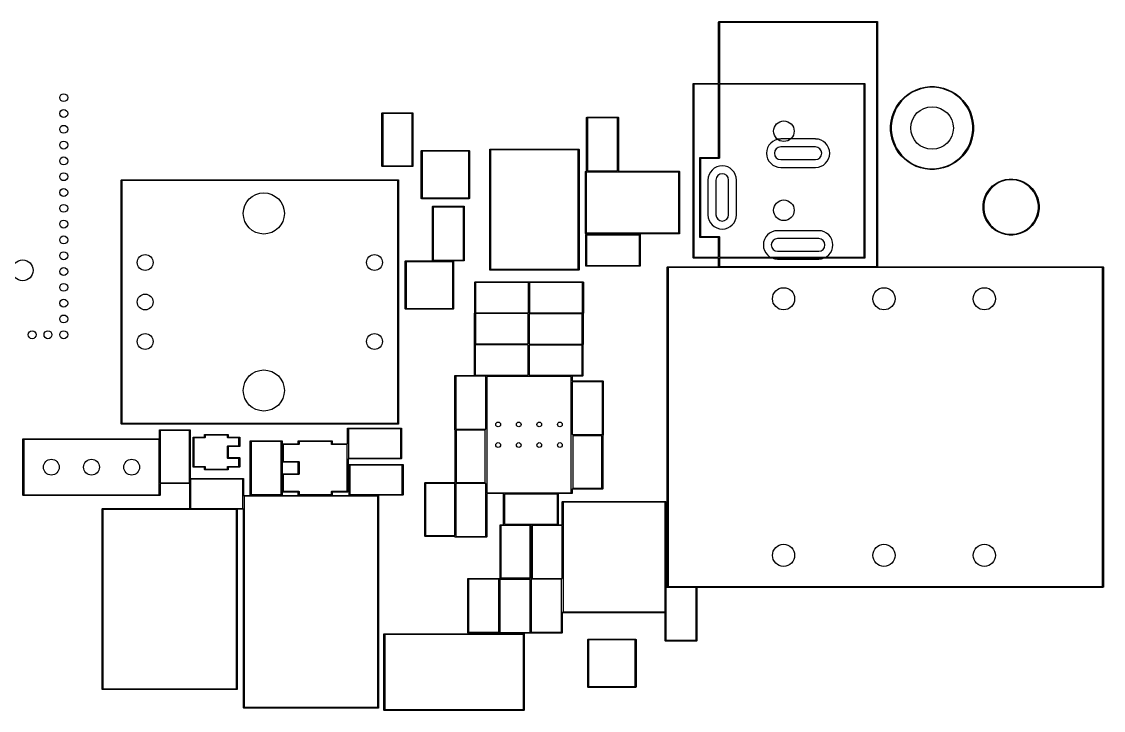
# Model space of a CAD drawing. Header units: inches. Extents: x 0.56 to 7.71, y -5.14 to -0.64.
# Drawn here: x 5.017 to 7.71, y -2.356 to -0.64 of the extents above; entities that cross this region are included whole.
import ezdxf

# ---------------------------------------------------------------- set-up
doc = ezdxf.new("R2010")
doc.units = ezdxf.units.IN
doc.header["$MEASUREMENT"] = 0
doc.layers.add('BLACK', color=250, linetype='CONTINUOUS')

msp = doc.modelspace()

# ---------------------------------------------------------------- linework, layer by layer
at = {"layer": 'BLACK', "linetype": 'CONTINUOUS'}
for p, q in [((6.7524, -0.6413), (6.7525, -0.6409)), ((6.7524, -0.7942), (6.7524, -0.6413)), ((6.7525, -0.6409), (6.7531, -0.6404)), ((6.7531, -0.6404), (6.7534, -0.6403)), ((6.7534, -0.6403), (7.1471, -0.6403)), ((6.7544, -0.6423), (6.7544, -0.7942)), ((7.1461, -0.6423), (6.7544, -0.6423)), ((7.1461, -1.2505), (7.1461, -0.6423)), ((7.1471, -0.6403), (7.1475, -0.6404)), ((7.1475, -0.6404), (7.148, -0.6409)), ((7.148, -0.6409), (7.1481, -0.6413)), ((7.1481, -0.6413), (7.1481, -1.251)), ((6.6891, -0.7948), (6.6897, -0.7943)), ((6.6891, -0.7952), (6.6891, -0.7948)), ((6.6891, -1.2283), (6.6891, -0.7952)), ((6.6897, -0.7943), (6.69, -0.7942)), ((6.69, -0.7942), (6.7524, -0.7942)), ((6.691, -0.7962), (6.691, -1.2273)), ((6.7524, -0.7962), (6.691, -0.7962)), ((6.7524, -0.9789), (6.7524, -0.7962)), ((6.7544, -0.7942), (7.1156, -0.7942)), ((6.7544, -0.7962), (6.7544, -0.9799)), ((7.1147, -0.7962), (6.7544, -0.7962)), ((7.1147, -1.2273), (7.1147, -0.7962)), ((7.1156, -0.7942), (7.116, -0.7943)), ((7.116, -0.7943), (7.1165, -0.7948)), ((7.1165, -0.7948), (7.1166, -0.7952)), ((7.1166, -0.7952), (7.1166, -1.2283)), ((7.2441, -0.8098), (7.2551, -0.806)), ((7.2556, -0.8077), (7.2448, -0.8115)), ((7.2551, -0.806), (7.2664, -0.8034)), ((7.2667, -0.8052), (7.2556, -0.8077)), ((7.2664, -0.8034), (7.2779, -0.8021)), ((7.278, -0.8039), (7.2667, -0.8052)), ((7.2779, -0.8021), (7.2895, -0.8021)), ((7.2894, -0.8039), (7.278, -0.8039)), ((7.3007, -0.8052), (7.2894, -0.8039)), ((7.2895, -0.8021), (7.301, -0.8034)), ((7.3118, -0.8077), (7.3007, -0.8052)), ((7.301, -0.8034), (7.3123, -0.806)), ((7.3225, -0.8115), (7.3118, -0.8077)), ((7.3123, -0.806), (7.3232, -0.8098)), ((7.2066, -0.8364), (7.2148, -0.8282)), ((7.216, -0.8296), (7.208, -0.8376)), ((7.2148, -0.8282), (7.2239, -0.821)), ((7.2249, -0.8225), (7.216, -0.8296)), ((7.2239, -0.821), (7.2337, -0.8148)), ((7.2346, -0.8164), (7.2249, -0.8225)), ((7.2337, -0.8148), (7.2441, -0.8098)), ((7.2448, -0.8115), (7.2346, -0.8164)), ((7.3328, -0.8164), (7.3225, -0.8115)), ((7.3232, -0.8098), (7.3337, -0.8148)), ((7.3424, -0.8225), (7.3328, -0.8164)), ((7.3337, -0.8148), (7.3435, -0.821)), ((7.3513, -0.8296), (7.3424, -0.8225)), ((7.3435, -0.821), (7.3526, -0.8282)), ((7.3594, -0.8376), (7.3513, -0.8296)), ((7.3526, -0.8282), (7.3607, -0.8364)), ((7.1882, -0.8657), (7.1932, -0.8553)), ((7.1948, -0.8562), (7.1899, -0.8664)), ((7.1932, -0.8553), (7.1994, -0.8455)), ((7.2009, -0.8465), (7.1948, -0.8562)), ((7.1994, -0.8455), (7.2066, -0.8364)), ((7.208, -0.8376), (7.2009, -0.8465)), ((7.3665, -0.8465), (7.3594, -0.8376)), ((7.3607, -0.8364), (7.368, -0.8455)), ((7.3726, -0.8562), (7.3665, -0.8465)), ((7.368, -0.8455), (7.3741, -0.8553)), ((7.3775, -0.8664), (7.3726, -0.8562)), ((7.3741, -0.8553), (7.3792, -0.8657)), ((5.9143, -0.8683), (5.9144, -0.8679)), ((5.9143, -1.0005), (5.9143, -0.8683)), ((5.9144, -0.8679), (5.9149, -0.8674)), ((5.9149, -0.8674), (5.9153, -0.8673)), ((5.9153, -0.8673), (5.9901, -0.8673)), ((5.9162, -0.8692), (5.9162, -0.9996)), ((5.9891, -0.8692), (5.9162, -0.8692)), ((5.9891, -0.9996), (5.9891, -0.8692)), ((5.9901, -0.8673), (5.9904, -0.8674)), ((5.9904, -0.8674), (5.991, -0.8679)), ((5.991, -0.8679), (5.991, -0.8683)), ((5.991, -0.8683), (5.991, -1.0005)), ((6.4238, -0.8791), (6.4239, -0.8788)), ((6.4238, -1.013), (6.4238, -0.8791)), ((6.4239, -0.8788), (6.4244, -0.8782)), ((6.4244, -0.8782), (6.4248, -0.8781)), ((6.4248, -0.8781), (6.502, -0.8781)), ((6.4258, -0.8801), (6.4258, -1.012)), ((6.501, -0.8801), (6.4258, -0.8801)), ((6.501, -1.012), (6.501, -0.8801)), ((6.502, -0.8781), (6.5023, -0.8782)), ((6.5023, -0.8782), (6.5029, -0.8788)), ((6.5029, -0.8788), (6.503, -0.8791)), ((6.503, -0.8791), (6.503, -1.013)), ((7.1805, -0.8995), (7.1818, -0.888)), ((7.1818, -0.888), (7.1844, -0.8767)), ((7.1836, -0.8883), (7.1823, -0.8996)), ((7.1861, -0.8772), (7.1836, -0.8883)), ((7.1844, -0.8767), (7.1882, -0.8657)), ((7.1899, -0.8664), (7.1861, -0.8772)), ((7.3813, -0.8772), (7.3775, -0.8664)), ((7.3792, -0.8657), (7.383, -0.8767)), ((7.3838, -0.8883), (7.3813, -0.8772)), ((7.383, -0.8767), (7.3856, -0.888)), ((7.3851, -0.8996), (7.3838, -0.8883)), ((7.3856, -0.888), (7.3869, -0.8995)), ((7.1805, -0.8996), (7.1805, -0.8995)), ((7.1805, -0.9111), (7.1805, -0.8996)), ((7.1818, -0.9226), (7.1805, -0.9111)), ((7.1823, -0.8996), (7.1823, -0.911)), ((7.1823, -0.911), (7.1836, -0.9223)), ((7.3838, -0.9223), (7.3851, -0.911)), ((7.3851, -0.911), (7.3851, -0.8996)), ((7.3869, -0.9111), (7.3856, -0.9226)), ((7.3869, -0.8995), (7.3869, -0.9111)), ((6.9936, -0.9326), (6.907, -0.9326)), ((7.1844, -0.9339), (7.1818, -0.9226)), ((7.1836, -0.9223), (7.1861, -0.9334)), ((7.1882, -0.9448), (7.1844, -0.9339)), ((7.1861, -0.9334), (7.1899, -0.9441)), ((7.3775, -0.9441), (7.3813, -0.9334)), ((7.383, -0.9339), (7.3792, -0.9448)), ((7.3813, -0.9334), (7.3838, -0.9223)), ((7.3856, -0.9226), (7.383, -0.9339)), ((6.012, -0.9622), (6.0121, -0.9618)), ((6.012, -1.0803), (6.012, -0.9622)), ((6.0121, -0.9618), (6.0126, -0.9613)), ((6.0126, -0.9613), (6.013, -0.9612)), ((6.013, -0.9612), (6.1311, -0.9612)), ((6.014, -0.9632), (6.014, -1.0793)), ((6.1301, -0.9632), (6.014, -0.9632)), ((6.1301, -1.0793), (6.1301, -0.9632)), ((6.1311, -0.9612), (6.1315, -0.9613)), ((6.1315, -0.9613), (6.132, -0.9618)), ((6.132, -0.9618), (6.1321, -0.9622)), ((6.1321, -0.9622), (6.1321, -1.0803)), ((6.1825, -0.9591), (6.1826, -0.9587)), ((6.1825, -1.2583), (6.1825, -0.9591)), ((6.1826, -0.9587), (6.1831, -0.9581)), ((6.1831, -0.9581), (6.1835, -0.9581)), ((6.1835, -0.9581), (6.4039, -0.9581)), ((6.1844, -0.96), (6.1844, -1.2573)), ((6.403, -0.96), (6.1844, -0.96)), ((6.403, -1.2573), (6.403, -0.96)), ((6.4039, -0.9581), (6.4043, -0.9581)), ((6.4043, -0.9581), (6.4048, -0.9587)), ((6.4048, -0.9587), (6.4049, -0.9591)), ((6.4049, -0.9591), (6.4049, -1.2583)), ((6.9936, -0.9523), (6.907, -0.9523)), ((7.1932, -0.9553), (7.1882, -0.9448)), ((7.1899, -0.9441), (7.1948, -0.9544)), ((7.1994, -0.9651), (7.1932, -0.9553)), ((7.1948, -0.9544), (7.2009, -0.964)), ((7.2066, -0.9742), (7.1994, -0.9651)), ((7.2009, -0.964), (7.208, -0.973)), ((7.3594, -0.973), (7.3665, -0.964)), ((7.368, -0.9651), (7.3607, -0.9742)), ((7.3665, -0.964), (7.3726, -0.9544)), ((7.3741, -0.9553), (7.368, -0.9651)), ((7.3726, -0.9544), (7.3775, -0.9441)), ((7.3792, -0.9448), (7.3741, -0.9553)), ((6.7052, -0.9799), (6.7053, -0.9795)), ((6.7052, -1.1767), (6.7052, -0.9799)), ((6.7053, -0.9795), (6.7058, -0.979)), ((6.7058, -0.979), (6.7062, -0.9789)), ((6.7062, -0.9789), (6.7524, -0.9789)), ((6.7534, -0.9809), (6.7072, -0.9809)), ((6.7072, -0.9809), (6.7072, -1.1757)), ((6.7538, -0.9808), (6.7534, -0.9809)), ((6.7543, -0.9802), (6.7538, -0.9808)), ((6.7544, -0.9799), (6.7543, -0.9802)), ((6.907, -0.9838), (6.9936, -0.9838)), ((7.2148, -0.9824), (7.2066, -0.9742)), ((7.208, -0.973), (7.216, -0.981)), ((7.2239, -0.9896), (7.2148, -0.9824)), ((7.216, -0.981), (7.2249, -0.9881)), ((7.2337, -0.9957), (7.2239, -0.9896)), ((7.2249, -0.9881), (7.2346, -0.9942)), ((7.2441, -1.0008), (7.2337, -0.9957)), ((7.2346, -0.9942), (7.2448, -0.9991)), ((7.3225, -0.9991), (7.3328, -0.9942)), ((7.3337, -0.9957), (7.3232, -1.0008)), ((7.3328, -0.9942), (7.3424, -0.9881)), ((7.3435, -0.9896), (7.3337, -0.9957)), ((7.3424, -0.9881), (7.3513, -0.981)), ((7.3526, -0.9824), (7.3435, -0.9896)), ((7.3513, -0.981), (7.3594, -0.973)), ((7.3607, -0.9742), (7.3526, -0.9824)), ((5.9144, -1.0009), (5.9143, -1.0005)), ((5.9149, -1.0015), (5.9144, -1.0009)), ((5.9153, -1.0015), (5.9149, -1.0015)), ((5.9901, -1.0015), (5.9153, -1.0015)), ((5.9162, -0.9996), (5.9891, -0.9996)), ((5.9904, -1.0015), (5.9901, -1.0015)), ((5.991, -1.0009), (5.9904, -1.0015)), ((5.991, -1.0005), (5.991, -1.0009)), ((6.4211, -1.0138), (6.4217, -1.0133)), ((6.4211, -1.0142), (6.4211, -1.0138)), ((6.4211, -1.1677), (6.4211, -1.0142)), ((6.4217, -1.0133), (6.422, -1.0132)), ((6.422, -1.0132), (6.4239, -1.0132)), ((6.423, -1.0152), (6.423, -1.1667)), ((6.6533, -1.0152), (6.423, -1.0152)), ((6.4239, -1.0132), (6.4238, -1.013)), ((6.4258, -1.012), (6.501, -1.012)), ((6.503, -1.013), (6.5029, -1.0132)), ((6.5029, -1.0132), (6.6543, -1.0132)), ((6.6533, -1.1667), (6.6533, -1.0152)), ((6.6543, -1.0132), (6.6547, -1.0133)), ((6.6547, -1.0133), (6.6552, -1.0138)), ((6.6552, -1.0138), (6.6553, -1.0142)), ((6.6553, -1.0142), (6.6553, -1.1677)), ((6.907, -1.0035), (6.9936, -1.0035)), ((7.2551, -1.0046), (7.2441, -1.0008)), ((7.2448, -0.9991), (7.2556, -1.0029)), ((7.2664, -1.0072), (7.2551, -1.0046)), ((7.2556, -1.0029), (7.2667, -1.0054)), ((7.2779, -1.0085), (7.2664, -1.0072)), ((7.2667, -1.0054), (7.278, -1.0067)), ((7.2895, -1.0085), (7.2779, -1.0085)), ((7.278, -1.0067), (7.2894, -1.0067)), ((7.2894, -1.0067), (7.3007, -1.0054)), ((7.301, -1.0072), (7.2895, -1.0085)), ((7.3007, -1.0054), (7.3118, -1.0029)), ((7.3123, -1.0046), (7.301, -1.0072)), ((7.3118, -1.0029), (7.3225, -0.9991)), ((7.3232, -1.0008), (7.3123, -1.0046)), ((5.2648, -1.0351), (5.2654, -1.0345)), ((5.2648, -1.0354), (5.2648, -1.0351)), ((5.2648, -1.6417), (5.2648, -1.0354)), ((5.2654, -1.0345), (5.2657, -1.0344)), ((5.2657, -1.0344), (5.9547, -1.0344)), ((5.2667, -1.0364), (5.2667, -1.6407)), ((5.9537, -1.0364), (5.2667, -1.0364)), ((5.9537, -1.6407), (5.9537, -1.0364)), ((5.9547, -1.0344), (5.9551, -1.0345)), ((5.9551, -1.0345), (5.9556, -1.0351)), ((5.9556, -1.0351), (5.9557, -1.0354)), ((5.9557, -1.0354), (5.9557, -1.6417)), ((6.7259, -1.035), (6.7259, -1.1216)), ((6.7456, -1.035), (6.7456, -1.1216)), ((6.7771, -1.1216), (6.7771, -1.035)), ((6.7967, -1.1216), (6.7967, -1.035)), ((7.428, -1.0561), (7.4345, -1.0496)), ((7.4345, -1.0496), (7.4417, -1.044)), ((7.4427, -1.0456), (7.4357, -1.051)), ((7.4417, -1.044), (7.4496, -1.0395)), ((7.4504, -1.0411), (7.4427, -1.0456)), ((7.4496, -1.0395), (7.4581, -1.036)), ((7.4587, -1.0377), (7.4504, -1.0411)), ((7.4581, -1.036), (7.4669, -1.0336)), ((7.4673, -1.0354), (7.4587, -1.0377)), ((7.4669, -1.0336), (7.476, -1.0324)), ((7.4761, -1.0342), (7.4673, -1.0354)), ((7.476, -1.0324), (7.4851, -1.0324)), ((7.485, -1.0342), (7.4761, -1.0342)), ((7.4938, -1.0354), (7.485, -1.0342)), ((7.4851, -1.0324), (7.4942, -1.0336)), ((7.5024, -1.0377), (7.4938, -1.0354)), ((7.4942, -1.0336), (7.503, -1.036)), ((7.5106, -1.0411), (7.5024, -1.0377)), ((7.503, -1.036), (7.5114, -1.0395)), ((7.5183, -1.0456), (7.5106, -1.0411)), ((7.5114, -1.0395), (7.5194, -1.044)), ((7.5254, -1.051), (7.5183, -1.0456)), ((7.5194, -1.044), (7.5266, -1.0496)), ((7.5266, -1.0496), (7.5331, -1.0561)), ((7.4144, -1.0797), (7.4179, -1.0712)), ((7.4195, -1.072), (7.4161, -1.0803)), ((7.4179, -1.0712), (7.4224, -1.0633)), ((7.4239, -1.0643), (7.4195, -1.072)), ((7.4224, -1.0633), (7.428, -1.0561)), ((7.4294, -1.0573), (7.4239, -1.0643)), ((7.4357, -1.051), (7.4294, -1.0573)), ((7.5317, -1.0573), (7.5254, -1.051)), ((7.5371, -1.0643), (7.5317, -1.0573)), ((7.5331, -1.0561), (7.5386, -1.0633)), ((7.5416, -1.072), (7.5371, -1.0643)), ((7.5386, -1.0633), (7.5432, -1.0712)), ((7.545, -1.0803), (7.5416, -1.072)), ((7.5432, -1.0712), (7.5467, -1.0797)), ((6.0121, -1.0807), (6.012, -1.0803)), ((6.0126, -1.0812), (6.0121, -1.0807)), ((6.013, -1.0813), (6.0126, -1.0812)), ((6.1311, -1.0813), (6.013, -1.0813)), ((6.014, -1.0793), (6.1301, -1.0793)), ((6.04, -1.1008), (6.0406, -1.1003)), ((6.04, -1.1012), (6.04, -1.1008)), ((6.04, -1.235), (6.04, -1.1012)), ((6.0406, -1.1003), (6.0409, -1.1002)), ((6.0409, -1.1002), (6.1181, -1.1002)), ((6.0419, -1.1022), (6.0419, -1.2341)), ((6.1171, -1.1022), (6.0419, -1.1022)), ((6.1171, -1.2341), (6.1171, -1.1022)), ((6.1181, -1.1002), (6.1185, -1.1003)), ((6.1185, -1.1003), (6.119, -1.1008)), ((6.119, -1.1008), (6.1191, -1.1012)), ((6.1191, -1.1012), (6.1191, -1.235)), ((6.1315, -1.0812), (6.1311, -1.0813)), ((6.132, -1.0807), (6.1315, -1.0812)), ((6.1321, -1.0803), (6.132, -1.0807)), ((7.4108, -1.0976), (7.412, -1.0885)), ((7.4108, -1.0977), (7.4108, -1.0976)), ((7.4108, -1.1067), (7.4108, -1.0977)), ((7.412, -1.0885), (7.4144, -1.0797)), ((7.4138, -1.0889), (7.4126, -1.0977)), ((7.4126, -1.0977), (7.4126, -1.1066)), ((7.4161, -1.0803), (7.4138, -1.0889)), ((7.5473, -1.0889), (7.545, -1.0803)), ((7.5467, -1.0797), (7.5491, -1.0885)), ((7.5484, -1.0977), (7.5473, -1.0889)), ((7.5484, -1.1066), (7.5484, -1.0977)), ((7.5491, -1.0885), (7.5503, -1.0976)), ((7.5503, -1.0976), (7.5503, -1.1067)), ((7.412, -1.1158), (7.4108, -1.1067)), ((7.4144, -1.1246), (7.412, -1.1158)), ((7.4126, -1.1066), (7.4138, -1.1154)), ((7.4138, -1.1154), (7.4161, -1.124)), ((7.4179, -1.133), (7.4144, -1.1246)), ((7.4161, -1.124), (7.4195, -1.1322)), ((7.5416, -1.1322), (7.545, -1.124)), ((7.5467, -1.1246), (7.5432, -1.133)), ((7.545, -1.124), (7.5473, -1.1154)), ((7.5491, -1.1158), (7.5467, -1.1246)), ((7.5473, -1.1154), (7.5484, -1.1066)), ((7.5503, -1.1067), (7.5491, -1.1158)), ((7.4224, -1.141), (7.4179, -1.133)), ((7.4195, -1.1322), (7.4239, -1.14)), ((7.428, -1.1482), (7.4224, -1.141)), ((7.4239, -1.14), (7.4294, -1.147)), ((7.4345, -1.1547), (7.428, -1.1482)), ((7.4294, -1.147), (7.4357, -1.1533)), ((7.4417, -1.1602), (7.4345, -1.1547)), ((7.4357, -1.1533), (7.4427, -1.1587)), ((7.5183, -1.1587), (7.5254, -1.1533)), ((7.5266, -1.1547), (7.5194, -1.1602)), ((7.5254, -1.1533), (7.5317, -1.147)), ((7.5331, -1.1482), (7.5266, -1.1547)), ((7.5317, -1.147), (7.5371, -1.14)), ((7.5386, -1.141), (7.5331, -1.1482)), ((7.5371, -1.14), (7.5416, -1.1322)), ((7.5432, -1.133), (7.5386, -1.141)), ((6.4211, -1.1681), (6.4211, -1.1677)), ((6.4217, -1.1686), (6.4211, -1.1681)), ((6.4215, -1.1709), (6.4221, -1.1704)), ((6.4215, -1.1713), (6.4215, -1.1709)), ((6.4215, -1.2484), (6.4215, -1.1713)), ((6.422, -1.1687), (6.4217, -1.1686)), ((6.6543, -1.1687), (6.422, -1.1687)), ((6.4221, -1.1704), (6.4224, -1.1703)), ((6.4224, -1.1703), (6.5563, -1.1703)), ((6.423, -1.1667), (6.6533, -1.1667)), ((6.4234, -1.1722), (6.4234, -1.2474)), ((6.5553, -1.1722), (6.4234, -1.1722)), ((6.5553, -1.2474), (6.5553, -1.1722)), ((6.5563, -1.1703), (6.5567, -1.1704)), ((6.5567, -1.1704), (6.5572, -1.1709)), ((6.5572, -1.1709), (6.5573, -1.1713)), ((6.5573, -1.1713), (6.5573, -1.2484)), ((6.6547, -1.1686), (6.6543, -1.1687)), ((6.6552, -1.1681), (6.6547, -1.1686)), ((6.6553, -1.1677), (6.6552, -1.1681)), ((6.7053, -1.1771), (6.7052, -1.1767)), ((6.7058, -1.1776), (6.7053, -1.1771)), ((6.7062, -1.1777), (6.7058, -1.1776)), ((6.7524, -1.1777), (6.7062, -1.1777)), ((6.7072, -1.1757), (6.7534, -1.1757)), ((6.7524, -1.2273), (6.7524, -1.1777)), ((6.7534, -1.1757), (6.7538, -1.1758)), ((6.7538, -1.1758), (6.7543, -1.1763)), ((6.7543, -1.1763), (6.7544, -1.1767)), ((6.7544, -1.1767), (6.7544, -1.2273)), ((7.0015, -1.161), (6.8991, -1.161)), ((7.0015, -1.1807), (6.8991, -1.1807)), ((7.4496, -1.1648), (7.4417, -1.1602)), ((7.4427, -1.1587), (7.4504, -1.1632)), ((7.4581, -1.1683), (7.4496, -1.1648)), ((7.4504, -1.1632), (7.4587, -1.1666)), ((7.4669, -1.1707), (7.4581, -1.1683)), ((7.4587, -1.1666), (7.4673, -1.1689)), ((7.476, -1.1719), (7.4669, -1.1707)), ((7.4673, -1.1689), (7.4761, -1.1701)), ((7.4851, -1.1719), (7.476, -1.1719)), ((7.4761, -1.1701), (7.485, -1.1701)), ((7.485, -1.1701), (7.4938, -1.1689)), ((7.4942, -1.1707), (7.4851, -1.1719)), ((7.4938, -1.1689), (7.5024, -1.1666)), ((7.503, -1.1683), (7.4942, -1.1707)), ((7.5024, -1.1666), (7.5106, -1.1632)), ((7.5114, -1.1648), (7.503, -1.1683)), ((7.5106, -1.1632), (7.5183, -1.1587)), ((7.5194, -1.1602), (7.5114, -1.1648)), ((5.9722, -1.2374), (5.9723, -1.237)), ((5.9722, -1.3555), (5.9722, -1.2374)), ((5.9723, -1.237), (5.9729, -1.2365)), ((5.9729, -1.2365), (5.9732, -1.2364)), ((5.9732, -1.2364), (6.0913, -1.2364)), ((5.9742, -1.2384), (5.9742, -1.3545)), ((6.0904, -1.2384), (5.9742, -1.2384)), ((6.04, -1.2354), (6.04, -1.235)), ((6.0406, -1.2359), (6.04, -1.2354)), ((6.0409, -1.236), (6.0406, -1.2359)), ((6.1181, -1.236), (6.0409, -1.236)), ((6.0419, -1.2341), (6.1171, -1.2341)), ((6.0904, -1.3545), (6.0904, -1.2384)), ((6.0913, -1.2364), (6.0917, -1.2365)), ((6.0917, -1.2365), (6.0922, -1.237)), ((6.0922, -1.237), (6.0923, -1.2374)), ((6.0923, -1.2374), (6.0923, -1.3555)), ((6.1185, -1.2359), (6.1181, -1.236)), ((6.119, -1.2354), (6.1185, -1.2359)), ((6.1191, -1.235), (6.119, -1.2354)), ((6.6891, -1.2287), (6.6891, -1.2283)), ((6.6897, -1.2292), (6.6891, -1.2287)), ((6.69, -1.2293), (6.6897, -1.2292)), ((6.7524, -1.2293), (6.69, -1.2293)), ((6.691, -1.2273), (6.7524, -1.2273)), ((6.7524, -1.251), (6.7524, -1.2293)), ((6.7544, -1.2273), (7.1147, -1.2273)), ((7.1156, -1.2293), (6.7544, -1.2293)), ((6.7544, -1.2293), (6.7544, -1.2505)), ((6.8991, -1.2121), (7.0015, -1.2121)), ((6.8991, -1.2318), (7.0015, -1.2318)), ((7.116, -1.2292), (7.1156, -1.2293)), ((7.1165, -1.2287), (7.116, -1.2292)), ((7.1166, -1.2283), (7.1165, -1.2287)), ((6.1826, -1.2586), (6.1825, -1.2583)), ((6.1831, -1.2592), (6.1826, -1.2586)), ((6.1835, -1.2593), (6.1831, -1.2592)), ((6.4039, -1.2593), (6.1835, -1.2593)), ((6.1844, -1.2573), (6.403, -1.2573)), ((6.4043, -1.2592), (6.4039, -1.2593)), ((6.4048, -1.2586), (6.4043, -1.2592)), ((6.4049, -1.2583), (6.4048, -1.2586)), ((6.4215, -1.2488), (6.4215, -1.2484)), ((6.4221, -1.2493), (6.4215, -1.2488)), ((6.4224, -1.2494), (6.4221, -1.2493)), ((6.5563, -1.2494), (6.4224, -1.2494)), ((6.4234, -1.2474), (6.5553, -1.2474)), ((6.5567, -1.2493), (6.5563, -1.2494)), ((6.5572, -1.2488), (6.5567, -1.2493)), ((6.5573, -1.2484), (6.5572, -1.2488)), ((6.6244, -1.252), (6.6245, -1.2516)), ((6.6244, -2.0474), (6.6244, -1.252)), ((6.6245, -1.2516), (6.625, -1.2511)), ((6.625, -1.2511), (6.6254, -1.251)), ((6.6254, -1.251), (6.7524, -1.251)), ((6.6264, -1.253), (6.6264, -2.0474)), ((7.7083, -1.253), (6.6264, -1.253)), ((6.7544, -1.2505), (7.1461, -1.2505)), ((7.1481, -1.251), (7.7093, -1.251)), ((7.7083, -2.0474), (7.7083, -1.253)), ((7.7093, -1.251), (7.7096, -1.2511)), ((7.7096, -1.2511), (7.7102, -1.2516)), ((7.7102, -1.2516), (7.7102, -1.252)), ((7.7102, -1.252), (7.7102, -2.0484)), ((6.1455, -1.289), (6.1461, -1.2885)), ((6.1455, -1.2894), (6.1455, -1.289)), ((6.1455, -1.3656), (6.1455, -1.2894)), ((6.1461, -1.2885), (6.1465, -1.2884)), ((6.1465, -1.2884), (6.2803, -1.2884)), ((6.1474, -1.2904), (6.1474, -1.3656)), ((6.2793, -1.2904), (6.1474, -1.2904)), ((6.2793, -1.3656), (6.2793, -1.2904)), ((6.2803, -1.2884), (6.2805, -1.2884)), ((6.2805, -1.2884), (6.2807, -1.2884)), ((6.2807, -1.2884), (6.4146, -1.2884)), ((6.2817, -1.2904), (6.2817, -1.3656)), ((6.4136, -1.2904), (6.2817, -1.2904)), ((6.4136, -1.3656), (6.4136, -1.2904)), ((6.4146, -1.2884), (6.4149, -1.2885)), ((6.4149, -1.2885), (6.4155, -1.289)), ((6.4155, -1.289), (6.4156, -1.2894)), ((6.4156, -1.2894), (6.4156, -1.3665)), ((5.9723, -1.3559), (5.9722, -1.3555)), ((5.9729, -1.3564), (5.9723, -1.3559)), ((5.9732, -1.3565), (5.9729, -1.3564)), ((6.0913, -1.3565), (5.9732, -1.3565)), ((5.9742, -1.3545), (6.0904, -1.3545)), ((6.0917, -1.3564), (6.0913, -1.3565)), ((6.0922, -1.3559), (6.0917, -1.3564)), ((6.0923, -1.3555), (6.0922, -1.3559)), ((6.1447, -1.3665), (6.1448, -1.3662)), ((6.1447, -1.4437), (6.1447, -1.3665)), ((6.1448, -1.3662), (6.1453, -1.3656)), ((6.1453, -1.3656), (6.1455, -1.3656)), ((6.1467, -1.3675), (6.1467, -1.4427)), ((6.2785, -1.3675), (6.1467, -1.3675)), ((6.1474, -1.3656), (6.2793, -1.3656)), ((6.2785, -1.4427), (6.2785, -1.3675)), ((6.2809, -1.3683), (6.2809, -1.4435)), ((6.4128, -1.3683), (6.2809, -1.3683)), ((6.2817, -1.3656), (6.4136, -1.3656)), ((6.4128, -1.4435), (6.4128, -1.3683)), ((6.4149, -1.3674), (6.4148, -1.3675)), ((6.4148, -1.3675), (6.4148, -1.4445)), ((6.4155, -1.3669), (6.4149, -1.3674)), ((6.4156, -1.3665), (6.4155, -1.3669)), ((6.1443, -1.4445), (6.1444, -1.4441)), ((6.1443, -1.5215), (6.1443, -1.4445)), ((6.1444, -1.4441), (6.1447, -1.4438)), ((6.1447, -1.4438), (6.1447, -1.4437)), ((6.1463, -1.4455), (6.1463, -1.5207)), ((6.2781, -1.4455), (6.1463, -1.4455)), ((6.1467, -1.4427), (6.2785, -1.4427)), ((6.2781, -1.5207), (6.2781, -1.4455)), ((6.2805, -1.4459), (6.2805, -1.5211)), ((6.4124, -1.4459), (6.2805, -1.4459)), ((6.2809, -1.4435), (6.4128, -1.4435)), ((6.4124, -1.5211), (6.4124, -1.4459)), ((6.4147, -1.4449), (6.4144, -1.4452)), ((6.4144, -1.4452), (6.4144, -1.522)), ((6.4148, -1.4445), (6.4147, -1.4449)), ((6.0959, -1.5221), (6.0965, -1.5215)), ((6.0959, -1.5224), (6.0959, -1.5221)), ((6.0959, -1.6563), (6.0959, -1.5224)), ((6.0965, -1.5215), (6.0969, -1.5215)), ((6.0969, -1.5215), (6.1443, -1.5215)), ((6.0978, -1.5234), (6.0978, -1.6553)), ((6.173, -1.5234), (6.0978, -1.5234)), ((6.1463, -1.5207), (6.2781, -1.5207)), ((6.173, -1.5236), (6.173, -1.5234)), ((6.173, -1.6553), (6.173, -1.5236)), ((6.175, -1.5246), (6.175, -1.7898)), ((6.3856, -1.5246), (6.175, -1.5246)), ((6.2805, -1.5211), (6.4124, -1.5211)), ((6.3856, -1.814), (6.3856, -1.5246)), ((6.4134, -1.523), (6.3873, -1.523)), ((6.3873, -1.523), (6.3875, -1.5232)), ((6.3875, -1.5232), (6.3876, -1.5236)), ((6.3876, -1.5236), (6.3876, -1.5352)), ((6.4138, -1.523), (6.4134, -1.523)), ((6.4143, -1.5224), (6.4138, -1.523)), ((6.4144, -1.522), (6.4143, -1.5224)), ((6.3876, -1.5352), (6.4642, -1.5352)), ((6.388, -1.5372), (6.388, -1.6691)), ((6.4632, -1.5372), (6.388, -1.5372)), ((6.4632, -1.6691), (6.4632, -1.5372)), ((6.4642, -1.5352), (6.4645, -1.5353)), ((6.4645, -1.5353), (6.4651, -1.5358)), ((6.4651, -1.5358), (6.4652, -1.5362)), ((6.4652, -1.5362), (6.4652, -1.6701)), ((5.2648, -1.6421), (5.2648, -1.6417)), ((5.2654, -1.6426), (5.2648, -1.6421)), ((5.2657, -1.6427), (5.2654, -1.6426)), ((5.9547, -1.6427), (5.2657, -1.6427)), ((5.2667, -1.6407), (5.9537, -1.6407)), ((5.9551, -1.6426), (5.9547, -1.6427)), ((5.9556, -1.6421), (5.9551, -1.6426)), ((5.9557, -1.6417), (5.9556, -1.6421)), ((5.36, -1.6579), (5.3601, -1.6575)), ((5.36, -1.6793), (5.36, -1.6579)), ((5.3601, -1.6575), (5.3606, -1.657)), ((5.3606, -1.657), (5.361, -1.6569)), ((5.361, -1.6569), (5.4358, -1.6569)), ((5.362, -1.6589), (5.362, -1.7892)), ((5.4348, -1.6589), (5.362, -1.6589)), ((5.4348, -1.7892), (5.4348, -1.6589)), ((5.4358, -1.6569), (5.4362, -1.657)), ((5.4362, -1.657), (5.4367, -1.6575)), ((5.4367, -1.6575), (5.4368, -1.6579)), ((5.4368, -1.6579), (5.4368, -1.778)), ((5.4722, -1.6693), (5.4723, -1.6689)), ((5.4722, -1.675), (5.4722, -1.6693)), ((5.4723, -1.6689), (5.4729, -1.6684)), ((5.4729, -1.6684), (5.4732, -1.6683)), ((5.4732, -1.6683), (5.5307, -1.6683)), ((5.5307, -1.6683), (5.5311, -1.6684)), ((5.5311, -1.6684), (5.5316, -1.6689)), ((5.5316, -1.6689), (5.5317, -1.6693)), ((5.5317, -1.6693), (5.5317, -1.675)), ((5.8285, -1.6535), (5.8286, -1.6532)), ((5.8285, -1.6919), (5.8285, -1.6535)), ((5.8286, -1.6532), (5.8292, -1.6526)), ((5.8292, -1.6526), (5.8295, -1.6526)), ((5.8295, -1.6526), (5.9618, -1.6526)), ((5.8305, -1.6545), (5.8305, -1.7274)), ((5.9608, -1.6545), (5.8305, -1.6545)), ((5.9608, -1.7274), (5.9608, -1.6545)), ((5.9618, -1.6526), (5.9622, -1.6526)), ((5.9622, -1.6526), (5.9627, -1.6532)), ((5.9627, -1.6532), (5.9628, -1.6535)), ((5.9628, -1.6535), (5.9628, -1.7283)), ((6.0959, -1.6567), (6.0959, -1.6563)), ((6.0965, -1.6572), (6.0959, -1.6567)), ((6.0967, -1.6572), (6.0965, -1.6572)), ((6.0967, -1.7884), (6.0967, -1.6572)), ((6.0978, -1.6553), (6.173, -1.6553)), ((6.0986, -1.6581), (6.0986, -1.7884)), ((6.1715, -1.6581), (6.0986, -1.6581)), ((6.1715, -1.7884), (6.1715, -1.6581)), ((6.388, -1.6691), (6.4632, -1.6691)), ((5.0205, -1.6799), (5.0211, -1.6794)), ((5.0205, -1.6803), (5.0205, -1.6799)), ((5.0205, -1.8197), (5.0205, -1.6803)), ((5.0211, -1.6794), (5.0215, -1.6793)), ((5.0215, -1.6793), (5.36, -1.6793)), ((5.0224, -1.6813), (5.0224, -1.8187)), ((5.3598, -1.6813), (5.0224, -1.6813)), ((5.3598, -1.8187), (5.3598, -1.6813)), ((5.4439, -1.676), (5.444, -1.6756)), ((5.4439, -1.7492), (5.4439, -1.676)), ((5.444, -1.6756), (5.4445, -1.6751)), ((5.4445, -1.6751), (5.4449, -1.675)), ((5.4449, -1.675), (5.4722, -1.675)), ((5.4732, -1.677), (5.4459, -1.677)), ((5.4459, -1.677), (5.4459, -1.7482)), ((5.4736, -1.6769), (5.4732, -1.677)), ((5.4741, -1.6764), (5.4736, -1.6769)), ((5.4742, -1.676), (5.4741, -1.6764)), ((5.4742, -1.6703), (5.4742, -1.676)), ((5.5297, -1.6703), (5.4742, -1.6703)), ((5.5297, -1.676), (5.5297, -1.6703)), ((5.5298, -1.6764), (5.5297, -1.676)), ((5.5303, -1.6769), (5.5298, -1.6764)), ((5.5307, -1.677), (5.5303, -1.6769)), ((5.5581, -1.677), (5.5307, -1.677)), ((5.5317, -1.675), (5.5591, -1.675)), ((5.5581, -1.697), (5.5581, -1.677)), ((5.5591, -1.675), (5.5594, -1.6751)), ((5.5594, -1.6751), (5.56, -1.6756)), ((5.56, -1.6756), (5.56, -1.676)), ((5.56, -1.676), (5.56, -1.698)), ((5.5864, -1.685), (5.5865, -1.6847)), ((5.5864, -1.8189), (5.5864, -1.685)), ((5.5865, -1.6847), (5.587, -1.6841)), ((5.587, -1.6841), (5.5874, -1.6841)), ((5.5874, -1.6841), (5.6646, -1.6841)), ((5.5884, -1.686), (5.5884, -1.8179)), ((5.6636, -1.686), (5.5884, -1.686)), ((5.6636, -1.8179), (5.6636, -1.686)), ((5.6646, -1.6841), (5.6649, -1.6841)), ((5.6649, -1.6841), (5.6655, -1.6847)), ((5.6655, -1.6847), (5.6656, -1.685)), ((5.6656, -1.685), (5.6656, -1.8189)), ((5.6663, -1.6929), (5.6664, -1.6925)), ((5.6663, -1.7366), (5.6663, -1.6929)), ((5.6664, -1.6925), (5.6669, -1.692)), ((5.6669, -1.692), (5.6673, -1.6919)), ((5.6673, -1.6919), (5.7057, -1.6919)), ((5.7067, -1.6939), (5.6683, -1.6939)), ((5.6683, -1.6939), (5.6683, -1.7356)), ((5.7057, -1.685), (5.7058, -1.6847)), ((5.7057, -1.6919), (5.7057, -1.685)), ((5.7058, -1.6847), (5.7063, -1.6841)), ((5.7063, -1.6841), (5.7067, -1.6841)), ((5.7067, -1.6841), (5.7894, -1.6841)), ((5.7071, -1.6938), (5.7067, -1.6939)), ((5.7076, -1.6933), (5.7071, -1.6938)), ((5.7077, -1.6929), (5.7076, -1.6933)), ((5.7077, -1.686), (5.7077, -1.6929)), ((5.7884, -1.686), (5.7077, -1.686)), ((5.7884, -1.6929), (5.7884, -1.686)), ((5.7885, -1.6933), (5.7884, -1.6929)), ((5.789, -1.6938), (5.7885, -1.6933)), ((5.7894, -1.6939), (5.789, -1.6938)), ((5.7894, -1.6841), (5.7897, -1.6841)), ((5.8278, -1.6939), (5.7894, -1.6939)), ((5.7897, -1.6841), (5.7903, -1.6847)), ((5.7903, -1.6847), (5.7904, -1.685)), ((5.7904, -1.685), (5.7904, -1.6919)), ((5.7904, -1.6919), (5.8285, -1.6919)), ((5.8278, -1.81), (5.8278, -1.6939)), ((6.3892, -1.6722), (6.3892, -1.8026)), ((6.462, -1.6722), (6.3892, -1.6722)), ((6.462, -1.8026), (6.462, -1.6722)), ((6.4642, -1.6711), (6.4639, -1.6711)), ((6.4639, -1.6711), (6.464, -1.6713)), ((6.464, -1.6713), (6.464, -1.8035)), ((6.4645, -1.671), (6.4642, -1.6711)), ((6.4651, -1.6705), (6.4645, -1.671)), ((6.4652, -1.6701), (6.4651, -1.6705)), ((5.5297, -1.698), (5.5298, -1.6977)), ((5.5297, -1.7272), (5.5297, -1.698)), ((5.5298, -1.6977), (5.5303, -1.6971)), ((5.5303, -1.6971), (5.5307, -1.697)), ((5.5307, -1.697), (5.5581, -1.697)), ((5.5591, -1.699), (5.5317, -1.699)), ((5.5317, -1.699), (5.5317, -1.7262)), ((5.5594, -1.6989), (5.5591, -1.699)), ((5.56, -1.6984), (5.5594, -1.6989)), ((5.56, -1.698), (5.56, -1.6984)), ((5.444, -1.7496), (5.4439, -1.7492)), ((5.4445, -1.7501), (5.444, -1.7496)), ((5.4449, -1.7502), (5.4445, -1.7501)), ((5.4722, -1.7502), (5.4449, -1.7502)), ((5.4459, -1.7482), (5.4732, -1.7482)), ((5.4722, -1.7559), (5.4722, -1.7502)), ((5.4732, -1.7482), (5.4736, -1.7483)), ((5.4736, -1.7483), (5.4741, -1.7488)), ((5.4741, -1.7488), (5.4742, -1.7492)), ((5.4742, -1.7492), (5.4742, -1.7549)), ((5.5298, -1.7275), (5.5297, -1.7272)), ((5.5297, -1.7492), (5.5298, -1.7488)), ((5.5297, -1.7549), (5.5297, -1.7492)), ((5.5303, -1.7281), (5.5298, -1.7275)), ((5.5298, -1.7488), (5.5303, -1.7483)), ((5.5307, -1.7281), (5.5303, -1.7281)), ((5.5303, -1.7483), (5.5307, -1.7482)), ((5.5581, -1.7281), (5.5307, -1.7281)), ((5.5307, -1.7482), (5.5581, -1.7482)), ((5.5317, -1.7262), (5.5591, -1.7262)), ((5.5591, -1.7502), (5.5317, -1.7502)), ((5.5317, -1.7502), (5.5317, -1.7559)), ((5.5581, -1.7482), (5.5581, -1.7281)), ((5.5591, -1.7262), (5.5594, -1.7263)), ((5.5594, -1.7501), (5.5591, -1.7502)), ((5.5594, -1.7263), (5.56, -1.7268)), ((5.56, -1.7496), (5.5594, -1.7501)), ((5.56, -1.7268), (5.56, -1.7272)), ((5.56, -1.7272), (5.56, -1.7492)), ((5.56, -1.7492), (5.56, -1.7496)), ((5.6664, -1.737), (5.6663, -1.7366)), ((5.6669, -1.7375), (5.6664, -1.737)), ((5.6673, -1.7376), (5.6669, -1.7375)), ((5.7057, -1.7376), (5.6673, -1.7376)), ((5.6683, -1.7356), (5.7067, -1.7356)), ((5.7057, -1.7663), (5.7057, -1.7376)), ((5.7067, -1.7356), (5.7071, -1.7357)), ((5.7071, -1.7357), (5.7076, -1.7362)), ((5.7076, -1.7362), (5.7077, -1.7366)), ((5.7077, -1.7366), (5.7077, -1.7673)), ((5.9618, -1.7293), (5.8297, -1.7293)), ((5.8297, -1.7293), (5.8297, -1.811)), ((5.8305, -1.7274), (5.9608, -1.7274)), ((5.8325, -1.7441), (5.8326, -1.7437)), ((5.8325, -1.8189), (5.8325, -1.7441)), ((5.8326, -1.7437), (5.8331, -1.7432)), ((5.8331, -1.7432), (5.8335, -1.7431)), ((5.8335, -1.7431), (5.9657, -1.7431)), ((5.8344, -1.7451), (5.8344, -1.8179)), ((5.9648, -1.7451), (5.8344, -1.7451)), ((5.9622, -1.7293), (5.9618, -1.7293)), ((5.9627, -1.7287), (5.9622, -1.7293)), ((5.9628, -1.7283), (5.9627, -1.7287)), ((5.9648, -1.8179), (5.9648, -1.7451)), ((5.9657, -1.7431), (5.9661, -1.7432)), ((5.9661, -1.7432), (5.9667, -1.7437)), ((5.9667, -1.7437), (5.9667, -1.7441)), ((5.9667, -1.7441), (5.9667, -1.8189)), ((5.4723, -1.7563), (5.4722, -1.7559)), ((5.4729, -1.7568), (5.4723, -1.7563)), ((5.4732, -1.7569), (5.4729, -1.7568)), ((5.5307, -1.7569), (5.4732, -1.7569)), ((5.4742, -1.7549), (5.5297, -1.7549)), ((5.5311, -1.7568), (5.5307, -1.7569)), ((5.5316, -1.7563), (5.5311, -1.7568)), ((5.5317, -1.7559), (5.5316, -1.7563)), ((5.6663, -1.7673), (5.6664, -1.7669)), ((5.6663, -1.811), (5.6663, -1.7673)), ((5.6664, -1.7669), (5.6669, -1.7664)), ((5.6669, -1.7664), (5.6673, -1.7663)), ((5.6673, -1.7663), (5.7057, -1.7663)), ((5.7067, -1.7683), (5.6683, -1.7683)), ((5.6683, -1.7683), (5.6683, -1.81)), ((5.7071, -1.7682), (5.7067, -1.7683)), ((5.7076, -1.7677), (5.7071, -1.7682)), ((5.7077, -1.7673), (5.7076, -1.7677)), ((5.4355, -1.7911), (5.3618, -1.7911)), ((5.3618, -1.7911), (5.3618, -1.8197)), ((5.362, -1.7892), (5.4348, -1.7892)), ((5.4355, -1.8533), (5.4355, -1.7911)), ((5.4368, -1.778), (5.5688, -1.778)), ((5.4375, -1.78), (5.4375, -1.8528)), ((5.5678, -1.78), (5.4375, -1.78)), ((5.5678, -1.8528), (5.5678, -1.78)), ((5.5688, -1.778), (5.5692, -1.7781)), ((5.5692, -1.7781), (5.5697, -1.7786)), ((5.5697, -1.7786), (5.5698, -1.779)), ((5.5698, -1.779), (5.5698, -1.8209)), ((6.0211, -1.789), (6.0217, -1.7885)), ((6.0211, -1.7894), (6.0211, -1.789)), ((6.0211, -1.9217), (6.0211, -1.7894)), ((6.0217, -1.7885), (6.022, -1.7884)), ((6.022, -1.7884), (6.0967, -1.7884)), ((6.023, -1.7904), (6.023, -1.9207)), ((6.0959, -1.7904), (6.023, -1.7904)), ((6.0959, -1.9207), (6.0959, -1.7904)), ((6.0978, -1.7907), (6.0978, -1.9226)), ((6.173, -1.7907), (6.0978, -1.7907)), ((6.0986, -1.7884), (6.1715, -1.7884)), ((6.173, -1.9226), (6.173, -1.7907)), ((6.175, -1.7898), (6.175, -1.814)), ((6.3878, -1.8045), (6.3876, -1.8042)), ((6.3876, -1.8042), (6.3876, -1.815)), ((6.3892, -1.8026), (6.462, -1.8026)), ((6.4639, -1.8039), (6.4634, -1.8045)), ((6.464, -1.8035), (6.4639, -1.8039)), ((5.0205, -1.8201), (5.0205, -1.8197)), ((5.0211, -1.8206), (5.0205, -1.8201)), ((5.0215, -1.8207), (5.0211, -1.8206)), ((5.3608, -1.8207), (5.0215, -1.8207)), ((5.0224, -1.8187), (5.3598, -1.8187)), ((5.3612, -1.8206), (5.3608, -1.8207)), ((5.3617, -1.8201), (5.3612, -1.8206)), ((5.3618, -1.8197), (5.3617, -1.8201)), ((5.5698, -1.8209), (5.57, -1.8207)), ((5.57, -1.8207), (5.5703, -1.8206)), ((5.5703, -1.8206), (5.905, -1.8206)), ((5.5713, -1.8226), (5.5713, -2.3482)), ((5.904, -1.8226), (5.5713, -1.8226)), ((5.5865, -1.8193), (5.5864, -1.8189)), ((5.587, -1.8198), (5.5865, -1.8193)), ((5.5874, -1.8199), (5.587, -1.8198)), ((5.6646, -1.8199), (5.5874, -1.8199)), ((5.5884, -1.8179), (5.6636, -1.8179)), ((5.6649, -1.8198), (5.6646, -1.8199)), ((5.6655, -1.8193), (5.6649, -1.8198)), ((5.6656, -1.8189), (5.6655, -1.8193)), ((5.6664, -1.8114), (5.6663, -1.811)), ((5.6669, -1.8119), (5.6664, -1.8114)), ((5.6673, -1.812), (5.6669, -1.8119)), ((5.7057, -1.812), (5.6673, -1.812)), ((5.6683, -1.81), (5.7067, -1.81)), ((5.7057, -1.8189), (5.7057, -1.812)), ((5.7058, -1.8193), (5.7057, -1.8189)), ((5.7063, -1.8198), (5.7058, -1.8193)), ((5.7067, -1.8199), (5.7063, -1.8198)), ((5.7067, -1.81), (5.7071, -1.8101)), ((5.7894, -1.8199), (5.7067, -1.8199)), ((5.7071, -1.8101), (5.7076, -1.8106)), ((5.7076, -1.8106), (5.7077, -1.811)), ((5.7077, -1.811), (5.7077, -1.8179)), ((5.7077, -1.8179), (5.7884, -1.8179)), ((5.7884, -1.811), (5.7885, -1.8106)), ((5.7884, -1.8179), (5.7884, -1.811)), ((5.7885, -1.8106), (5.789, -1.8101)), ((5.789, -1.8101), (5.7894, -1.81)), ((5.7894, -1.81), (5.8278, -1.81)), ((5.7897, -1.8198), (5.7894, -1.8199)), ((5.7903, -1.8193), (5.7897, -1.8198)), ((5.7904, -1.8189), (5.7903, -1.8193)), ((5.8287, -1.812), (5.7904, -1.812)), ((5.7904, -1.812), (5.7904, -1.8189)), ((5.8291, -1.8119), (5.8287, -1.812)), ((5.8296, -1.8114), (5.8291, -1.8119)), ((5.8297, -1.811), (5.8296, -1.8114)), ((5.8326, -1.8193), (5.8325, -1.8189)), ((5.8331, -1.8198), (5.8326, -1.8193)), ((5.8335, -1.8199), (5.8331, -1.8198)), ((5.9657, -1.8199), (5.8335, -1.8199)), ((5.8344, -1.8179), (5.9648, -1.8179)), ((5.904, -2.3482), (5.904, -1.8226)), ((5.905, -1.8206), (5.9054, -1.8207)), ((5.9054, -1.8207), (5.9059, -1.8212)), ((5.9059, -1.8212), (5.906, -1.8216)), ((5.906, -1.8216), (5.906, -2.3492)), ((5.9661, -1.8198), (5.9657, -1.8199)), ((5.9667, -1.8193), (5.9661, -1.8198)), ((5.9667, -1.8189), (5.9667, -1.8193)), ((6.175, -1.814), (6.3856, -1.814)), ((6.2172, -1.8159), (6.175, -1.8159)), ((6.175, -1.8159), (6.175, -1.9236)), ((6.2171, -1.8161), (6.2172, -1.8159)), ((6.2171, -1.8933), (6.2171, -1.8161)), ((6.2191, -1.8171), (6.2191, -1.8923)), ((6.351, -1.8171), (6.2191, -1.8171)), ((6.351, -1.8923), (6.351, -1.8171)), ((6.3866, -1.8159), (6.3529, -1.8159)), ((6.3529, -1.8159), (6.353, -1.8161)), ((6.353, -1.8161), (6.353, -1.8933)), ((6.387, -1.8159), (6.3866, -1.8159)), ((6.3875, -1.8153), (6.387, -1.8159)), ((6.3876, -1.815), (6.3875, -1.8153)), ((6.3882, -1.8045), (6.3878, -1.8045)), ((6.463, -1.8045), (6.3882, -1.8045)), ((6.4634, -1.8045), (6.463, -1.8045)), ((5.2175, -1.8543), (5.2176, -1.854)), ((5.2175, -2.3031), (5.2175, -1.8543)), ((5.2176, -1.854), (5.2181, -1.8534)), ((5.2181, -1.8534), (5.2185, -1.8533)), ((5.2185, -1.8533), (5.4355, -1.8533)), ((5.2195, -1.8553), (5.2195, -2.3022)), ((5.5522, -1.8553), (5.2195, -1.8553)), ((5.4375, -1.8528), (5.5678, -1.8528)), ((5.5522, -2.3022), (5.5522, -1.8553)), ((5.5688, -1.8548), (5.5541, -1.8548)), ((5.5541, -1.8548), (5.5541, -2.3031)), ((5.5692, -1.8547), (5.5688, -1.8548)), ((5.5694, -1.8545), (5.5692, -1.8547)), ((5.5694, -2.3492), (5.5694, -1.8545)), ((6.3632, -1.8362), (6.3633, -1.8358)), ((6.3632, -1.8935), (6.3632, -1.8362)), ((6.3633, -1.8358), (6.3638, -1.8353)), ((6.3638, -1.8353), (6.3642, -1.8352)), ((6.3642, -1.8352), (6.6201, -1.8352)), ((6.3652, -1.8372), (6.3652, -2.1108)), ((6.6191, -1.8372), (6.3652, -1.8372)), ((6.6191, -2.0484), (6.6191, -1.8372)), ((6.6201, -1.8352), (6.6205, -1.8353)), ((6.6205, -1.8353), (6.621, -1.8358)), ((6.621, -1.8358), (6.6211, -1.8362)), ((6.6211, -1.8362), (6.6211, -2.0474)), ((6.2085, -1.8941), (6.2091, -1.8936)), ((6.2085, -1.8945), (6.2085, -1.8941)), ((6.2085, -2.0268), (6.2085, -1.8945)), ((6.2091, -1.8936), (6.2094, -1.8935)), ((6.2094, -1.8935), (6.2172, -1.8935)), ((6.2104, -1.8955), (6.2104, -2.0258)), ((6.2833, -1.8955), (6.2104, -1.8955)), ((6.2172, -1.8935), (6.2171, -1.8933)), ((6.2191, -1.8923), (6.351, -1.8923)), ((6.2833, -2.0258), (6.2833, -1.8955)), ((6.2852, -1.8943), (6.2852, -1.8945)), ((6.2861, -1.8943), (6.2852, -1.8943)), ((6.2852, -1.8945), (6.2852, -2.0268)), ((6.286, -1.8945), (6.2861, -1.8943)), ((6.286, -2.0274), (6.286, -1.8945)), ((6.288, -1.8955), (6.288, -2.0274)), ((6.3632, -1.8955), (6.288, -1.8955)), ((6.353, -1.8933), (6.3529, -1.8935)), ((6.3529, -1.8935), (6.3632, -1.8935)), ((6.3632, -2.0274), (6.3632, -1.8955)), ((6.0211, -1.922), (6.0211, -1.9217)), ((6.0217, -1.9226), (6.0211, -1.922)), ((6.022, -1.9226), (6.0217, -1.9226)), ((6.0959, -1.9226), (6.022, -1.9226)), ((6.023, -1.9207), (6.0959, -1.9207)), ((6.0959, -1.9236), (6.0959, -1.9226)), ((6.0959, -1.924), (6.0959, -1.9236)), ((6.0965, -1.9245), (6.0959, -1.924)), ((6.0969, -1.9246), (6.0965, -1.9245)), ((6.174, -1.9246), (6.0969, -1.9246)), ((6.0978, -1.9226), (6.173, -1.9226)), ((6.1744, -1.9245), (6.174, -1.9246)), ((6.1749, -1.924), (6.1744, -1.9245)), ((6.175, -1.9236), (6.1749, -1.924)), ((6.1278, -2.028), (6.1284, -2.0274)), ((6.1278, -2.0283), (6.1278, -2.028)), ((6.1278, -2.1622), (6.1278, -2.0283)), ((6.1284, -2.0274), (6.1287, -2.0274)), ((6.1287, -2.0274), (6.2059, -2.0274)), ((6.1297, -2.0293), (6.1297, -2.1612)), ((6.2049, -2.0293), (6.1297, -2.0293)), ((6.2049, -2.1612), (6.2049, -2.0293)), ((6.2059, -2.0274), (6.2063, -2.0274)), ((6.2063, -2.0274), (6.2066, -2.0278)), ((6.2066, -2.0278), (6.2067, -2.0278)), ((6.2067, -2.0278), (6.2094, -2.0278)), ((6.2077, -2.0297), (6.2077, -2.1616)), ((6.2829, -2.0297), (6.2077, -2.0297)), ((6.2085, -2.0271), (6.2085, -2.0268)), ((6.2091, -2.0277), (6.2085, -2.0271)), ((6.2094, -2.0278), (6.2091, -2.0277)), ((6.2104, -2.0258), (6.2833, -2.0258)), ((6.2829, -2.1616), (6.2829, -2.0297)), ((6.2843, -2.0278), (6.2839, -2.0278)), ((6.2839, -2.0278), (6.2842, -2.0278)), ((6.2842, -2.0278), (6.2843, -2.0278)), ((6.2843, -2.0278), (6.2844, -2.0277)), ((6.2844, -2.0277), (6.2843, -2.0278)), ((6.2852, -2.0271), (6.2849, -2.0274)), ((6.2849, -2.0274), (6.285, -2.0274)), ((6.285, -2.0274), (6.286, -2.0274)), ((6.2852, -2.0268), (6.2852, -2.0271)), ((6.286, -2.0293), (6.286, -2.1612)), ((6.287, -2.0293), (6.286, -2.0293)), ((6.3612, -2.0293), (6.287, -2.0293)), ((6.288, -2.0274), (6.3622, -2.0274)), ((6.3612, -2.1612), (6.3612, -2.0293)), ((6.3622, -2.0274), (6.3632, -2.0274)), ((6.6191, -2.1108), (6.6191, -2.0484)), ((6.6211, -2.0474), (6.6244, -2.0474)), ((6.6211, -2.0494), (6.6211, -2.1813)), ((6.6254, -2.0494), (6.6211, -2.0494)), ((6.6963, -2.0494), (6.6254, -2.0494)), ((6.6264, -2.0474), (6.6972, -2.0474)), ((6.6963, -2.1813), (6.6963, -2.0494)), ((6.6972, -2.0474), (7.7083, -2.0474)), ((7.7093, -2.0494), (6.6982, -2.0494)), ((6.6982, -2.0494), (6.6982, -2.1823)), ((7.7096, -2.0493), (7.7093, -2.0494)), ((7.7102, -2.0488), (7.7096, -2.0493)), ((7.7102, -2.0484), (7.7102, -2.0488)), ((6.3633, -2.1122), (6.3632, -2.1118)), ((6.3632, -2.1118), (6.3632, -2.1622)), ((6.3638, -2.1127), (6.3633, -2.1122)), ((6.3642, -2.1128), (6.3638, -2.1127)), ((6.6191, -2.1128), (6.3642, -2.1128)), ((6.3652, -2.1108), (6.6191, -2.1108)), ((6.6191, -2.1823), (6.6191, -2.1128)), ((5.9191, -2.1655), (5.9197, -2.165)), ((5.9191, -2.1659), (5.9191, -2.1655)), ((5.9191, -2.3549), (5.9191, -2.1659)), ((5.9197, -2.165), (5.92, -2.1649)), ((5.92, -2.1649), (6.2673, -2.1649)), ((5.921, -2.1669), (5.921, -2.3539)), ((6.2663, -2.1669), (5.921, -2.1669)), ((6.1278, -2.1626), (6.1278, -2.1622)), ((6.1284, -2.1631), (6.1278, -2.1626)), ((6.1287, -2.1632), (6.1284, -2.1631)), ((6.2059, -2.1632), (6.1287, -2.1632)), ((6.1297, -2.1612), (6.2049, -2.1612)), ((6.206, -2.1632), (6.2059, -2.1632)), ((6.2063, -2.1635), (6.206, -2.1632)), ((6.2067, -2.1636), (6.2063, -2.1635)), ((6.2839, -2.1636), (6.2067, -2.1636)), ((6.2077, -2.1616), (6.2829, -2.1616)), ((6.2663, -2.3539), (6.2663, -2.1669)), ((6.2673, -2.1649), (6.2677, -2.165)), ((6.2677, -2.165), (6.2682, -2.1655)), ((6.2682, -2.1655), (6.2683, -2.1659)), ((6.2683, -2.1659), (6.2683, -2.3549)), ((6.2842, -2.1635), (6.2839, -2.1636)), ((6.2846, -2.1631), (6.2842, -2.1635)), ((6.2847, -2.1631), (6.2846, -2.1631)), ((6.285, -2.1632), (6.2847, -2.1631)), ((6.3622, -2.1632), (6.285, -2.1632)), ((6.286, -2.1612), (6.3612, -2.1612)), ((6.3626, -2.1631), (6.3622, -2.1632)), ((6.3631, -2.1626), (6.3626, -2.1631)), ((6.3632, -2.1622), (6.3631, -2.1626)), ((6.4266, -2.1792), (6.4272, -2.1786)), ((6.4266, -2.1795), (6.4266, -2.1792)), ((6.4266, -2.2976), (6.4266, -2.1795)), ((6.4272, -2.1786), (6.4276, -2.1785)), ((6.4276, -2.1785), (6.5457, -2.1785)), ((6.4285, -2.1805), (6.4285, -2.2967)), ((6.5447, -2.1805), (6.4285, -2.1805)), ((6.5447, -2.2967), (6.5447, -2.1805)), ((6.5457, -2.1785), (6.546, -2.1786)), ((6.546, -2.1786), (6.5466, -2.1792)), ((6.5466, -2.1792), (6.5467, -2.1795)), ((6.5467, -2.1795), (6.5467, -2.2976)), ((6.6211, -2.1813), (6.6963, -2.1813)), ((6.6192, -2.1827), (6.6191, -2.1823)), ((6.6197, -2.1832), (6.6192, -2.1827)), ((6.6201, -2.1833), (6.6197, -2.1832)), ((6.6972, -2.1833), (6.6201, -2.1833)), ((6.6976, -2.1832), (6.6972, -2.1833)), ((6.6982, -2.1827), (6.6976, -2.1832)), ((6.6982, -2.1823), (6.6982, -2.1827)), ((5.2176, -2.3035), (5.2175, -2.3031)), ((5.2181, -2.3041), (5.2176, -2.3035)), ((5.2185, -2.3041), (5.2181, -2.3041)), ((5.5531, -2.3041), (5.2185, -2.3041)), ((5.2195, -2.3022), (5.5522, -2.3022)), ((5.5535, -2.3041), (5.5531, -2.3041)), ((5.5541, -2.3035), (5.5535, -2.3041)), ((5.5541, -2.3031), (5.5541, -2.3035)), ((6.4266, -2.298), (6.4266, -2.2976)), ((6.4272, -2.2985), (6.4266, -2.298)), ((6.4276, -2.2986), (6.4272, -2.2985)), ((6.5457, -2.2986), (6.4276, -2.2986)), ((6.4285, -2.2967), (6.5447, -2.2967)), ((6.546, -2.2985), (6.5457, -2.2986)), ((6.5466, -2.298), (6.546, -2.2985)), ((6.5467, -2.2976), (6.5466, -2.298)), ((5.5694, -2.3496), (5.5694, -2.3492)), ((5.57, -2.3501), (5.5694, -2.3496)), ((5.5703, -2.3502), (5.57, -2.3501)), ((5.905, -2.3502), (5.5703, -2.3502)), ((5.5713, -2.3482), (5.904, -2.3482)), ((5.9054, -2.3501), (5.905, -2.3502)), ((5.9059, -2.3496), (5.9054, -2.3501)), ((5.906, -2.3492), (5.9059, -2.3496)), ((5.9191, -2.3553), (5.9191, -2.3549)), ((5.9197, -2.3558), (5.9191, -2.3553)), ((5.92, -2.3559), (5.9197, -2.3558)), ((6.2673, -2.3559), (5.92, -2.3559)), ((5.921, -2.3539), (6.2663, -2.3539)), ((6.2677, -2.3558), (6.2673, -2.3559)), ((6.2682, -2.3553), (6.2677, -2.3558)), ((6.2683, -2.3549), (6.2682, -2.3553))]:
    msp.add_line(p, q, dxfattribs=at)
at = {"layer": 'BLACK'}
for centre, radius in [((5.122, -0.8297), 0.00984), ((5.122, -0.8297), 0.00984), ((5.122, -0.8691), 0.00984), ((5.122, -0.8691), 0.00984), ((7.2837, -0.9053), 0.0531), ((7.2837, -0.9053), 0.0531), ((6.9149, -0.9133), 0.0256), ((6.9149, -0.9133), 0.0256), ((5.122, -0.9085), 0.00984), ((5.122, -0.9085), 0.00984), ((5.122, -0.9478), 0.00984), ((5.122, -0.9478), 0.00984), ((5.122, -0.9872), 0.00984), ((5.122, -0.9872), 0.00984), ((5.122, -1.0266), 0.00984), ((5.122, -1.0266), 0.00984), ((5.122, -1.0659), 0.00984), ((5.122, -1.0659), 0.00984), ((5.6201, -1.1181), 0.0512), ((5.6201, -1.1181), 0.0512), ((5.122, -1.1053), 0.00984), ((5.122, -1.1053), 0.00984), ((6.9149, -1.1102), 0.0256), ((6.9149, -1.1102), 0.0256), ((5.122, -1.1447), 0.00984), ((5.122, -1.1447), 0.00984), ((5.122, -1.1841), 0.00984), ((5.122, -1.1841), 0.00984), ((5.0197, -1.2598), 0.026), ((5.0197, -1.2598), 0.026), ((5.122, -1.2234), 0.00984), ((5.122, -1.2234), 0.00984), ((5.3248, -1.2402), 0.0197), ((5.3248, -1.2402), 0.0197), ((5.8957, -1.2402), 0.0197), ((5.8957, -1.2402), 0.0197), ((5.122, -1.2628), 0.00984), ((5.122, -1.2628), 0.00984), ((5.122, -1.3022), 0.00984), ((5.122, -1.3022), 0.00984), ((5.3248, -1.3386), 0.0197), ((5.3248, -1.3386), 0.0197), ((6.914, -1.3307), 0.0276), ((6.914, -1.3307), 0.0276), ((7.164, -1.3307), 0.0276), ((7.164, -1.3307), 0.0276), ((7.414, -1.3307), 0.0276), ((7.414, -1.3307), 0.0276), ((5.122, -1.3415), 0.00984), ((5.122, -1.3415), 0.00984), ((5.122, -1.3809), 0.00984), ((5.122, -1.3809), 0.00984), ((5.0433, -1.4203), 0.00984), ((5.0433, -1.4203), 0.00984), ((5.0827, -1.4203), 0.00984), ((5.0827, -1.4203), 0.00984), ((5.122, -1.4203), 0.00984), ((5.122, -1.4203), 0.00984), ((5.3248, -1.437), 0.0197), ((5.3248, -1.437), 0.0197), ((5.8957, -1.437), 0.0197), ((5.8957, -1.437), 0.0197), ((5.6201, -1.5591), 0.0512), ((5.6201, -1.5591), 0.0512), ((6.2035, -1.6437), 0.00591), ((6.2035, -1.6437), 0.00591), ((6.2547, -1.6437), 0.00591), ((6.2547, -1.6437), 0.00591), ((6.3059, -1.6437), 0.00591), ((6.3059, -1.6437), 0.00591), ((6.3571, -1.6437), 0.00591), ((6.3571, -1.6437), 0.00591), ((6.2035, -1.6949), 0.00591), ((6.2035, -1.6949), 0.00591), ((6.2547, -1.6949), 0.00591), ((6.2547, -1.6949), 0.00591), ((6.3059, -1.6949), 0.00591), ((6.3059, -1.6949), 0.00591), ((6.3571, -1.6949), 0.00591), ((6.3571, -1.6949), 0.00591), ((5.0911, -1.75), 0.0197), ((5.0911, -1.75), 0.0197), ((5.1911, -1.75), 0.0197), ((5.1911, -1.75), 0.0197), ((5.2911, -1.75), 0.0197), ((5.2911, -1.75), 0.0197), ((6.914, -1.9697), 0.0276), ((6.914, -1.9697), 0.0276), ((7.164, -1.9697), 0.0276), ((7.164, -1.9697), 0.0276), ((7.414, -1.9697), 0.0276), ((7.414, -1.9697), 0.0276)]:
    msp.add_circle(centre, radius, dxfattribs=at)
for centre, radius, start, end in [((6.907, -0.9681), 0.0354, 90, 270), ((6.9936, -0.9681), 0.0354, 270, 450), ((6.907, -0.9681), 0.0157, 90, 270), ((6.9936, -0.9681), 0.0157, 270, 450), ((6.7613, -1.035), 0.0354, 360, 540), ((6.7613, -1.035), 0.0157, 360, 540), ((6.7613, -1.1216), 0.0354, 180, 360), ((6.7613, -1.1216), 0.0157, 180, 360), ((6.8991, -1.1964), 0.0354, 90, 270), ((6.8991, -1.1964), 0.0157, 90, 270), ((7.0015, -1.1964), 0.0354, 270, 450), ((7.0015, -1.1964), 0.0157, 270, 450)]:
    msp.add_arc(centre, radius, start, end, dxfattribs=at)

doc.saveas('drawing.dxf')
